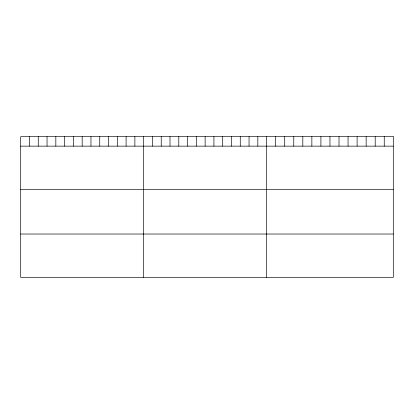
<?xml version="1.0" encoding="UTF-8"?>
<svg xmlns="http://www.w3.org/2000/svg" width="414" height="414" viewBox="0 0 414 414"><rect width="100%" height="100%" fill="white"/><g stroke="black" fill="none" stroke-linecap="round" stroke-linejoin="round"><path stroke-width="0.62" d="M20.7 146.142L393.3 146.142M20.7 189.426L393.3 189.426M20.7 234.024L393.3 234.024M384.249 136.687L384.249 146.142M375.203 136.687L375.203 146.142M366.152 136.687L366.152 146.142M357.106 136.687L357.106 146.142M348.055 136.687L348.055 146.142M339.009 136.687L339.009 146.142M329.958 136.687L329.958 146.142M320.907 136.687L320.907 146.142M311.861 136.687L311.861 146.142M302.81 136.687L302.81 146.142M293.764 136.687L293.764 146.142M284.713 136.687L284.713 146.142M275.667 136.687L275.667 146.142M266.616 136.687L266.616 277.313M257.834 136.687L257.834 146.142M249.052 136.687L249.052 146.142M240.27 136.687L240.27 146.142M231.483 136.687L231.483 146.142M222.701 136.687L222.701 146.142M213.919 136.687L213.919 146.142M205.137 136.687L205.137 146.142M196.355 136.687L196.355 146.142M187.573 136.687L187.573 146.142M178.791 136.687L178.791 146.142M170.004 136.687L170.004 146.142M161.222 136.687L161.222 146.142M152.44 136.687L152.44 146.142M143.658 136.687L143.658 277.313M134.876 136.687L134.876 146.142M126.094 136.687L126.094 146.142M117.312 136.687L117.312 146.142M108.525 136.687L108.525 146.142M99.743 136.687L99.743 146.142M90.961 136.687L90.961 146.142M82.179 136.687L82.179 146.142M73.397 136.687L73.397 146.142M64.615 136.687L64.615 146.142M55.833 136.687L55.833 146.142M47.046 136.687L47.046 146.142M38.264 136.687L38.264 146.142M29.482 136.687L29.482 146.142M393.3 136.687L20.7 136.687L20.7 277.313L393.3 277.313L393.3 136.687"/></g></svg>
